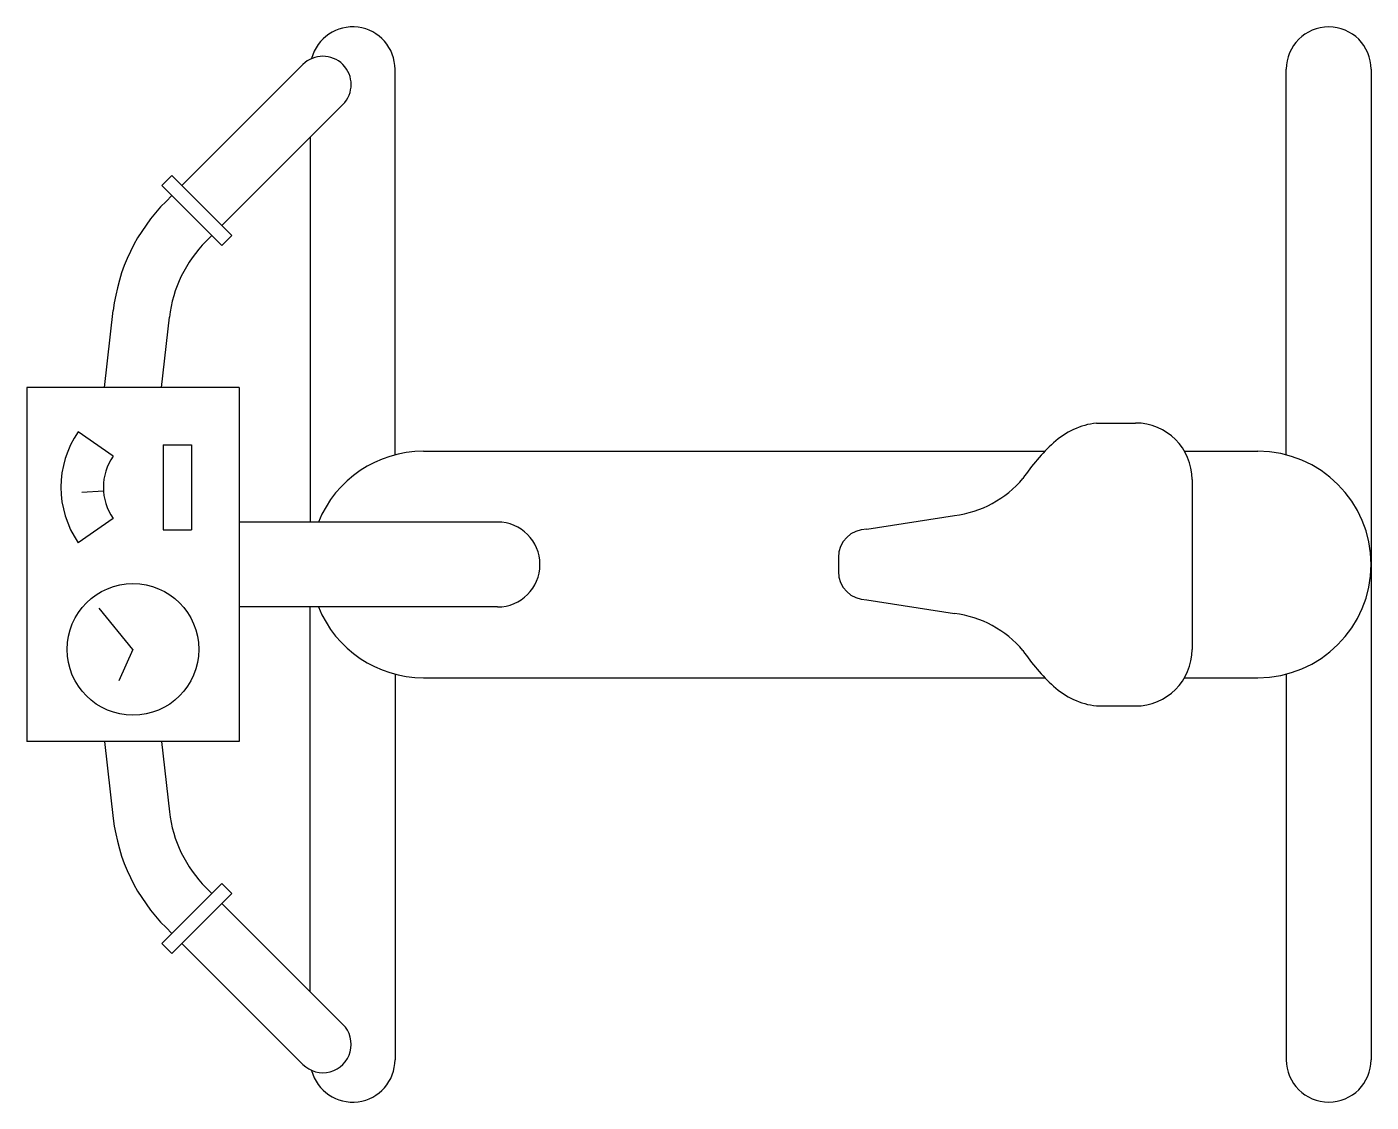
# Model space of a CAD drawing. Header units: millimetres. Extents: x 1388.892 to 1389.842, y 2709.74 to 2710.5.
import ezdxf

# ---------------------------------------------------------------- set-up
doc = ezdxf.new("R2010")
doc.units = ezdxf.units.MM
doc.header["$LTSCALE"] = 10
doc.layers.add('Equipam_fitness', color=1, linetype='Continuous')

msp = doc.modelspace()

# ---------------------------------------------------------------- linework, layer by layer
at = {"layer": 'Equipam_fitness'}
for p, q in [((1389.00162, 2710.38846), (1389.08709, 2710.47388)), ((1389.15225, 2710.19796), (1389.15225, 2710.4705)), ((1389.78225, 2710.19796), (1389.78225, 2710.4705)), ((1389.84225, 2710.4705), (1389.84225, 2709.7705)), ((1389.02989, 2710.36017), (1389.11537, 2710.44559)), ((1389.09225, 2710.42249), (1389.09225, 2710.1505)), ((1388.99455, 2710.39554), (1388.98747, 2710.38847)), ((1389.02989, 2710.34603), (1388.98747, 2710.38847)), ((1389.03696, 2710.3531), (1388.99455, 2710.39554)), ((1388.99033, 2710.37718), (1388.99454, 2710.3814)), ((1389.0186, 2710.34889), (1389.02282, 2710.3531)), ((1389.03696, 2710.3531), (1389.02989, 2710.34603)), ((1388.94685, 2710.2455), (1388.95306, 2710.29995)), ((1388.98711, 2710.2455), (1388.9928, 2710.29542)), ((1388.89198, 2710.2455), (1388.89198, 2709.9955)), ((1389.04198, 2710.2455), (1388.89198, 2710.2455)), ((1389.04198, 2710.2455), (1389.04198, 2709.9955)), ((1389.64808, 2710.2205), (1389.67568, 2710.2205)), ((1388.95293, 2710.19714), (1388.92828, 2710.21424)), ((1388.98839, 2710.20508), (1389.00839, 2710.20508)), ((1388.98839, 2710.20508), (1388.98839, 2710.14508)), ((1389.00839, 2710.20508), (1389.00839, 2710.14508)), ((1389.17225, 2710.2005), (1389.6116, 2710.2005)), ((1389.71032, 2710.2005), (1389.76225, 2710.2005)), ((1389.71568, 2710.1805), (1389.71568, 2710.0605)), ((1388.94612, 2710.17242), (1388.93082, 2710.17136)), ((1388.95293, 2710.15303), (1388.92828, 2710.13593)), ((1389.22467, 2710.1505), (1389.04198, 2710.1505)), ((1389.48568, 2710.1455), (1389.54779, 2710.1552)), ((1388.98839, 2710.14508), (1389.00839, 2710.14508)), ((1389.46568, 2710.1255), (1389.46568, 2710.1155)), ((1389.48568, 2710.0955), (1389.54779, 2710.0858)), ((1388.96698, 2710.0605), (1388.94313, 2710.08967)), ((1389.22467, 2710.0905), (1389.04198, 2710.0905)), ((1389.09225, 2709.81851), (1389.09225, 2710.0905)), ((1388.96698, 2710.0605), (1388.9571, 2710.03818)), ((1389.15225, 2710.04304), (1389.15225, 2709.7705)), ((1389.17225, 2710.0405), (1389.6116, 2710.0405)), ((1389.71032, 2710.0405), (1389.76225, 2710.0405)), ((1389.78225, 2710.04304), (1389.78225, 2709.7705)), ((1389.64808, 2710.0205), (1389.67568, 2710.0205)), ((1389.04198, 2709.9955), (1388.89198, 2709.9955)), ((1388.94685, 2709.9955), (1388.95306, 2709.94105)), ((1388.98711, 2709.9955), (1388.9928, 2709.94558)), ((1389.02989, 2709.89497), (1388.98747, 2709.85253)), ((1389.03696, 2709.8879), (1389.02989, 2709.89497)), ((1389.03696, 2709.8879), (1388.99455, 2709.84546)), ((1389.0186, 2709.89211), (1389.02282, 2709.8879)), ((1389.02989, 2709.88083), (1389.11537, 2709.79541)), ((1388.99033, 2709.86382), (1388.99454, 2709.8596)), ((1388.99455, 2709.84546), (1388.98747, 2709.85253)), ((1389.00162, 2709.85254), (1389.08709, 2709.76712))]:
    msp.add_line(p, q, dxfattribs=at)
msp.add_circle((1388.96698, 2710.0605), 0.04656, dxfattribs=at)
for centre, radius, start, end in [((1389.12225, 2710.4705), 0.03, 0, 165.40194), ((1389.81225, 2710.4705), 0.03, 0, 180), ((1389.10123, 2710.45973), 0.02, 314.98092, 134.98092), ((1389.08222, 2710.28523), 0.13, 134.98092, 173.49948), ((1389.08222, 2710.28523), 0.09, 134.98092, 173.49948), ((1389.655, 2710.16548), 0.05545, 97.16588, 132.1607), ((1389.67568, 2710.1805), 0.04, 0, 90), ((1388.98471, 2710.17508), 0.06868, 145.24621, 214.75379), ((1389.17225, 2710.1205), 0.08, 90, 157.97569), ((1389.71749, 2710.09918), 0.14656, 132.8718, 145.88768), ((1389.76225, 2710.1205), 0.08, 0, 90), ((1388.98471, 2710.17508), 0.03868, 145.24621, 214.75379), ((1389.53908, 2710.22907), 0.07438, 276.72647, 320.11147), ((1389.22467, 2710.1205), 0.03, 270, 90), ((1389.48568, 2710.1255), 0.02, 90, 180), ((1389.48568, 2710.1155), 0.02, 180, 270), ((1389.76225, 2710.1205), 0.08, 270, 0), ((1389.17225, 2710.1205), 0.08, 202.02431, 270), ((1389.53908, 2710.01193), 0.07438, 39.88853, 83.27353), ((1389.71749, 2710.14182), 0.14656, 214.11232, 227.1282), ((1389.67568, 2710.0605), 0.04, 270, 0), ((1389.655, 2710.07552), 0.05545, 227.8393, 262.83412), ((1389.08222, 2709.95577), 0.09, 186.50052, 225.01908), ((1389.08222, 2709.95577), 0.13, 186.50052, 225.01908), ((1389.10123, 2709.78127), 0.02, 225.01908, 45.01908), ((1389.12225, 2709.7705), 0.03, 194.59806, 0), ((1389.81225, 2709.7705), 0.03, 180, 0)]:
    msp.add_arc(centre, radius, start, end, dxfattribs=at)

doc.saveas('drawing.dxf')
